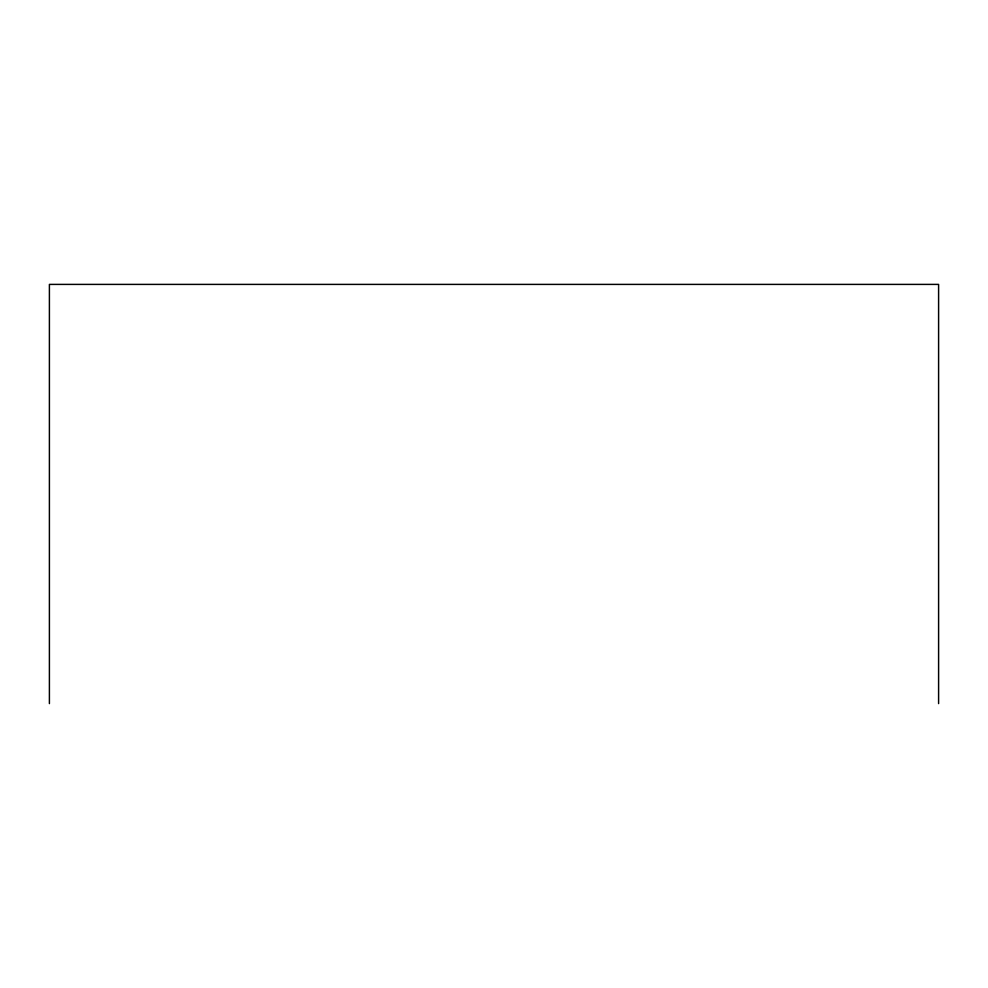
<?xml version="1.0" encoding="UTF-8"?>
<svg xmlns="http://www.w3.org/2000/svg" width="988" height="988" viewBox="0 0 988 988"><rect width="100%" height="100%" fill="white"/><g stroke="black" fill="none" stroke-linecap="round" stroke-linejoin="round"><path stroke-width="1.48" d="M938.6 703.604L938.6 284.396L49.4 284.396L49.4 703.604"/></g></svg>
